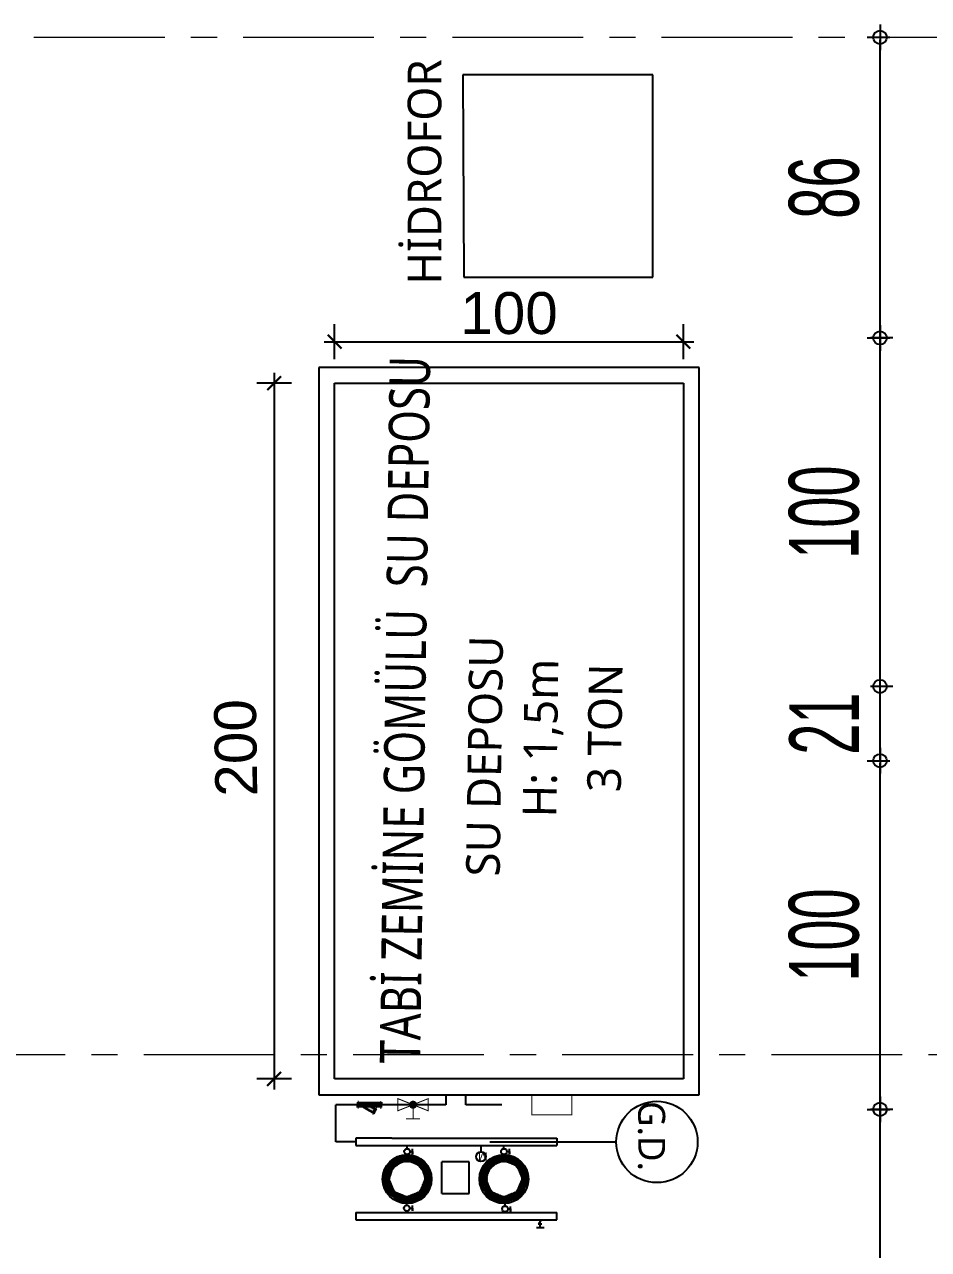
# Model space of a CAD drawing. Extents: x 386248 to 427517, y 4539405 to 4542296.
# Drawn here: x 392771 to 393030.3, y 4541279.8 to 4541631.1 of the extents above; entities that cross this region are included whole.
import ezdxf

# ---------------------------------------------------------------- set-up
doc = ezdxf.new("R2010")
doc.units = 0
doc.linetypes.add('CENTER', pattern=[2, 1.25, -0.25, 0.25, -0.25])
doc.linetypes.add('CENTERX2', pattern=[4, 2.5, -0.5, 0.5, -0.5])
doc.layers.add('A_ÇATI', color=4, linetype='Continuous')
for name, color, linetype, lineweight in [('AKS', 251, 'CENTERX2', 20), ('DIŞ 2', 167, 'Continuous', 25), ('OLCU10', 2, 'Continuous', 25), ('soğuksu', 162, 'Continuous', 35), ('tefris', 6, 'Continuous', 15), ('ölçü20', 1, 'Continuous', 20)]:
    doc.layers.add(name, color=color, linetype=linetype, lineweight=lineweight)
doc.styles.add('erkan', font='')
doc.styles.add('MAHAL_ADI', font='trebuc.ttf')
doc.styles.get("Standard").update_dxf_attribs({"font": 'arial.ttf'})
doc.styles.add('T', font='ISOt.shx', dxfattribs={"width": 0.6})
doc.styles.get('erkan').set_extended_font_data('Arial')
doc.dimstyles.new('DOT2', dxfattribs={"dimtxt": 20, "dimasz": 0.7, "dimexe": 5, "dimexo": 5, "dimgap": 6, "dimtad": 1, "dimdec": 0, "dimdsep": 46, "dimtxsty": 'T', "dimblk1": 'SEL2', "dimblk2": 'SEL2', "dimsah": 1, "dimcen": 0, "dimse1": 1, "dimse2": 1, "dimclrd": 256, "dimclre": 256, "dimclrt": 256, "dimadec": 0, "dimazin": 0, "dimtfac": 1, "dimtdec": 0, "dimtix": 1, "dimtmove": 2, "dimatfit": 3, "dimldrblk": 'SEL2', "dimfxl": 1, "dimtolj": 1, "dimtzin": 0, "dimarcsym": 0})

# ---------------------------------------------------------------- blocks, each defined once
blk = doc.blocks.new('SEL2')
at = {"layer": 'OLCU10'}
for p, q in [((0, 5.25), (0, -3.95)), ((5.25, 0), (-5.25, 0))]:
    blk.add_line(p, q, dxfattribs=at)
blk.add_circle((0, 0), 2.75, dxfattribs=at)
blk = doc.blocks.new('*D2657')
at = {"layer": 'Defpoints', "color": 0}
for p in [(392663.86, 4541320.02), (393016.36, 4541320.02), (392670.91, 4541105.76)]:
    blk.add_point(p, dxfattribs=at)
at = {"layer": 'ölçü20', "lineweight": -2}
blk.add_line((393016.36, 4541106.46), (393016.36, 4541319.32), dxfattribs=at)
at = {"layer": 'ölçü20', "linetype": 'ByBlock', "lineweight": -2, "xscale": 0.7, "yscale": 0.7, "zscale": 0.7}
for p, rotation in [((393016.36, 4541320.02), 90), ((393016.36, 4541105.76), 270)]:
    blk.add_blockref('SEL2', p, dxfattribs=dict(at, rotation=rotation))
at = {"layer": 'ölçü20', "insert": (393000.36, 4541212.89), "char_height": 20, "attachment_point": 5, "rotation": 90, "style": 'T'}
blk.add_mtext('\\A1;214', dxfattribs=at)
blk = doc.blocks.new('*D2658')
at = {"layer": 'Defpoints', "color": 0}
for p in [(392660.57, 4541419.97), (393016.36, 4541419.97), (392663.86, 4541320.02)]:
    blk.add_point(p, dxfattribs=at)
at = {"layer": 'ölçü20', "lineweight": -2}
blk.add_line((393016.36, 4541320.72), (393016.36, 4541419.27), dxfattribs=at)
at = {"layer": 'ölçü20', "linetype": 'ByBlock', "lineweight": -2, "xscale": 0.7, "yscale": 0.7, "zscale": 0.7}
for p, rotation in [((393016.36, 4541419.97), 90), ((393016.36, 4541320.02), 270)]:
    blk.add_blockref('SEL2', p, dxfattribs=dict(at, rotation=rotation))
at = {"layer": 'ölçü20', "insert": (393000.36, 4541370), "char_height": 20, "attachment_point": 5, "rotation": 90, "style": 'T'}
blk.add_mtext('\\A1;100', dxfattribs=at)
blk = doc.blocks.new('*D2659')
at = {"layer": 'Defpoints', "color": 0}
for p in [(392659.86, 4541441.26), (393016.36, 4541441.26), (392660.57, 4541419.97)]:
    blk.add_point(p, dxfattribs=at)
at = {"layer": 'ölçü20', "lineweight": -2}
for p, q in [((393016.36, 4541441.96), (393016.36, 4541442.66)), ((393016.36, 4541419.97), (393016.36, 4541441.26)), ((393016.36, 4541419.27), (393016.36, 4541418.57))]:
    blk.add_line(p, q, dxfattribs=at)
at = {"layer": 'ölçü20', "linetype": 'ByBlock', "lineweight": -2, "xscale": 0.7, "yscale": 0.7, "zscale": 0.7}
for p, rotation in [((393016.36, 4541441.26), 270), ((393016.36, 4541419.97), 90)]:
    blk.add_blockref('SEL2', p, dxfattribs=dict(at, rotation=rotation))
at = {"layer": 'ölçü20', "insert": (393000.36, 4541430.62), "char_height": 20, "attachment_point": 5, "rotation": 90, "style": 'T'}
blk.add_mtext('\\A1;21', dxfattribs=at)
blk = doc.blocks.new('*D2660')
at = {"layer": 'Defpoints', "color": 0}
for p in [(392656.57, 4541541.21), (393016.36, 4541541.21), (392659.86, 4541441.26)]:
    blk.add_point(p, dxfattribs=at)
at = {"layer": 'ölçü20', "lineweight": -2}
blk.add_line((393016.36, 4541441.96), (393016.36, 4541540.51), dxfattribs=at)
at = {"layer": 'ölçü20', "linetype": 'ByBlock', "lineweight": -2, "xscale": 0.7, "yscale": 0.7, "zscale": 0.7}
for p, rotation in [((393016.36, 4541541.21), 90), ((393016.36, 4541441.26), 270)]:
    blk.add_blockref('SEL2', p, dxfattribs=dict(at, rotation=rotation))
at = {"layer": 'ölçü20', "insert": (393000.36, 4541491.24), "char_height": 20, "attachment_point": 5, "rotation": 90, "style": 'T'}
blk.add_mtext('\\A1;100', dxfattribs=at)
blk = doc.blocks.new('*D2661')
at = {"layer": 'Defpoints', "color": 0}
for p in [(392950.71, 4541627.38), (393016.36, 4541627.38), (392656.57, 4541541.21)]:
    blk.add_point(p, dxfattribs=at)
at = {"layer": 'ölçü20', "lineweight": -2}
blk.add_line((393016.36, 4541541.91), (393016.36, 4541626.68), dxfattribs=at)
at = {"layer": 'ölçü20', "linetype": 'ByBlock', "lineweight": -2, "xscale": 0.7, "yscale": 0.7, "zscale": 0.7}
for p, rotation in [((393016.36, 4541627.38), 90), ((393016.36, 4541541.21), 270)]:
    blk.add_blockref('SEL2', p, dxfattribs=dict(at, rotation=rotation))
at = {"layer": 'ölçü20', "insert": (393000.36, 4541584.29), "char_height": 20, "attachment_point": 5, "rotation": 90, "style": 'T'}
blk.add_mtext('\\A1;86', dxfattribs=at)
blk = doc.blocks.new('_ArchTick')
at = {"color": 0, "linetype": 'ByBlock', "const_width": 0.15}
blk.add_lwpolyline([(-0.5, -0.5), (0.5, 0.5)], dxfattribs=at)
blk = doc.blocks.new('G$C7BCEB638')
at = {"layer": 'soğuksu'}
h = blk.add_hatch(color=251, dxfattribs=at)
h.paths.add_polyline_path([(47.96, 35.22), (47.96, 34.46), (47.74, 34.46), (47.74, 34.67), (47.74, 35.77), (47.74, 35.98), (47.96, 35.98)])
h.paths.add_polyline_path([(41.45, 34.67), (41.45, 35.77), (47.74, 35.77), (47.74, 34.67)])
h.paths.add_polyline_path([(41.23, 35.22), (41.23, 35.98), (41.45, 35.98), (41.45, 35.77), (41.45, 34.67), (41.45, 34.46), (41.23, 34.46)])
h.paths.add_polyline_path([(44.97, 34.67), (46.19, 33.97), (45.64, 33.03), (43.96, 33.99), (42.71, 34.67)])
h.paths.add_polyline_path([(46.19, 33.97), (46.3, 34.16), (46.48, 34.05), (46.1, 33.39), (45.72, 32.73), (45.53, 32.84), (45.64, 33.03)])
at = {"layer": 'A_ÇATI', "color": 251}
for p, q in [((71.36, 330.45, 14.16), (71.67, 272.53, 14.16)), ((125.86, 330.45, 14.16), (71.36, 330.45, 14.16)), ((125.86, 272.53, 14.16), (125.86, 330.45, 14.16)), ((71.67, 272.53, 14.16), (125.86, 272.53, 14.16)), ((139.11, 246.6, 14.16), (30.11, 246.6, 14.16)), ((30.11, 246.6, 14.16), (30.11, 38.1, 14.16)), ((139.11, 38.1, 14.16), (139.11, 246.6, 14.16)), ((34.61, 42.6, 14.16), (34.61, 242.1, 14.16)), ((34.61, 242.1, 14.16), (134.61, 242.1, 14.16)), ((134.61, 242.1, 14.16), (134.61, 42.6, 14.16)), ((134.61, 42.6, 14.16), (34.61, 42.6, 14.16)), ((30.11, 38.1, 14.16), (139.11, 38.1, 14.16)), ((66.49, 35.22, 14.16), (34.99, 35.22)), ((34.99, 24.55), (34.99, 35.22)), ((66.49, 38.1, 14.16), (66.49, 35.22, 14.16)), ((72.26, 35.22, 14.16), (72.26, 38.1, 14.16)), ((82.51, 35.22, 14.16), (72.26, 35.22, 14.16)), ((50.97, 25.61), (40.69, 25.61)), ((40.69, 25.61), (40.69, 23.49)), ((50.97, 25.61), (98.37, 25.61)), ((98.37, 25.61), (98.37, 23.49)), ((40.69, 24.55), (34.99, 24.55)), ((40.69, 23.49), (98.37, 23.49)), ((55.38, 22.6), (55.38, 23.44)), ((56.21, 21.77), (56.98, 21.77)), ((56.98, 21.02), (56.98, 22.53)), ((56.98, 21.77), (56.98, 21.02)), ((76.56, 23.49), (76.56, 21.73)), ((79.14, 24.55), (115.35, 24.55)), ((83.17, 22.6), (83.17, 23.44)), ((84, 21.77), (84.77, 21.77)), ((84.77, 21.02), (84.77, 22.53)), ((84.77, 21.77), (84.77, 21.02)), ((54.89, 20.6), (48.43, 14.14)), ((54.72, 20.6), (48.51, 14.39)), ((54.64, 20.6), (48.55, 14.51)), ((54.47, 20.6), (48.63, 14.76)), ((54.39, 20.6), (48.67, 14.88)), ((54.22, 20.6), (48.75, 15.13)), ((54.14, 20.6), (48.79, 15.25)), ((53.97, 20.6), (48.87, 15.5)), ((53.88, 20.6), (48.91, 15.62)), ((53.72, 20.6), (48.99, 15.87)), ((53.63, 20.6), (49.03, 15.99)), ((53.47, 20.6), (49.11, 16.24)), ((53.38, 20.6), (49.15, 16.37)), ((53.22, 20.6), (49.23, 16.61)), ((52.93, 20.39), (49.27, 16.74)), ((52.32, 19.95), (49.35, 16.98)), ((52.01, 19.73), (49.39, 17.11)), ((51.4, 19.28), (49.47, 17.36)), ((51.09, 19.06), (49.51, 17.48)), ((50.48, 18.62), (49.59, 17.73)), ((50.18, 18.4), (49.63, 17.85)), ((54.97, 20.6), (51.3, 16.93)), ((55.14, 20.6), (51.91, 17.37)), ((55.22, 20.6), (52.22, 17.59)), ((55.39, 20.6), (52.83, 18.04)), ((55.47, 20.6), (53.13, 18.26)), ((55.64, 20.6), (53.74, 18.7)), ((55.72, 20.6), (53.88, 18.75)), ((55.89, 20.6), (54.04, 18.75)), ((55.97, 20.6), (54.13, 18.75)), ((56.14, 20.6), (54.29, 18.75)), ((56.22, 20.6), (54.38, 18.75)), ((56.39, 20.6), (54.54, 18.75)), ((56.47, 20.6), (54.63, 18.75)), ((56.64, 20.6), (54.79, 18.75)), ((56.72, 20.6), (54.88, 18.75)), ((56.89, 20.6), (55.05, 18.75)), ((56.97, 20.6), (55.13, 18.75)), ((57.14, 20.6), (55.3, 18.75)), ((57.23, 20.6), (55.38, 18.75)), ((57.39, 20.6), (55.55, 18.75)), ((57.48, 20.6), (55.63, 18.75)), ((57.61, 20.56), (55.8, 18.75)), ((57.65, 20.53), (55.88, 18.75)), ((57.75, 20.46), (56.05, 18.75)), ((57.8, 20.42), (56.13, 18.75)), ((57.9, 20.35), (56.3, 18.75)), ((57.94, 20.31), (56.38, 18.75)), ((58.04, 20.24), (56.55, 18.75)), ((58.09, 20.21), (56.63, 18.75)), ((58.19, 20.14), (56.8, 18.75)), ((58.23, 20.1), (56.88, 18.75)), ((58.33, 20.03), (57.01, 18.71)), ((58.38, 20), (57.06, 18.68)), ((58.48, 19.93), (57.15, 18.61)), ((58.52, 19.89), (57.2, 18.57)), ((58.62, 19.82), (57.3, 18.5)), ((58.67, 19.79), (57.35, 18.47)), ((58.77, 19.72), (57.44, 18.4)), ((58.82, 19.68), (57.49, 18.36)), ((58.91, 19.61), (57.59, 18.29)), ((58.96, 19.58), (57.64, 18.25)), ((59.06, 19.51), (57.74, 18.18)), ((59.11, 19.47), (57.78, 18.15)), ((59.2, 19.4), (57.88, 18.08)), ((59.25, 19.37), (57.93, 18.04)), ((59.35, 19.3), (58.03, 17.97)), ((59.4, 19.26), (58.07, 17.94)), ((59.49, 19.19), (58.17, 17.87)), ((59.54, 19.15), (58.22, 17.83)), ((59.64, 19.08), (58.32, 17.76)), ((59.69, 19.05), (58.36, 17.73)), ((59.78, 18.98), (58.46, 17.66)), ((59.83, 18.94), (58.51, 17.62)), ((59.93, 18.87), (58.61, 17.55)), ((59.98, 18.84), (58.65, 17.52)), ((60.07, 18.77), (58.75, 17.45)), ((60.12, 18.73), (58.8, 17.41)), ((60.22, 18.66), (58.9, 17.34)), ((60.27, 18.63), (58.94, 17.31)), ((60.36, 18.56), (59.04, 17.24)), ((60.41, 18.52), (59.09, 17.2)), ((60.51, 18.45), (59.19, 17.13)), ((60.56, 18.42), (59.23, 17.09)), ((60.65, 18.35), (59.33, 17.02)), ((60.7, 18.31), (59.38, 16.99)), ((60.8, 18.24), (59.48, 16.92)), ((60.85, 18.21), (59.51, 16.87)), ((60.94, 18.14), (59.55, 16.74)), ((60.99, 18.1), (59.57, 16.68)), ((61.08, 18.02), (59.61, 16.55)), ((61.1, 17.96), (59.63, 16.49)), ((61.14, 17.83), (59.67, 16.36)), ((61.16, 17.77), (59.69, 16.3)), ((61.2, 17.64), (59.73, 16.17)), ((61.22, 17.58), (59.75, 16.11)), ((73.21, 18.85), (65.35, 18.85)), ((65.35, 9.8), (65.35, 18.85)), ((73.21, 9.8), (73.21, 18.85)), ((80.31, 18.21), (76.18, 14.08)), ((80.14, 18.21), (76.22, 14.29)), ((80.06, 18.21), (76.24, 14.39)), ((79.89, 18.21), (76.29, 14.6)), ((79.81, 18.21), (76.31, 14.71)), ((79.64, 18.21), (76.35, 14.92)), ((79.56, 18.21), (76.37, 15.02)), ((79.39, 18.21), (76.41, 15.23)), ((79.31, 18.21), (76.44, 15.34)), ((79.14, 18.21), (76.48, 15.55)), ((82.98, 20.88), (76.49, 14.39)), ((82.74, 20.8), (76.49, 14.55)), ((82.61, 20.76), (76.49, 14.64)), ((82.36, 20.68), (76.49, 14.81)), ((82.24, 20.64), (76.49, 14.89)), ((81.99, 20.56), (76.49, 15.06)), ((81.87, 20.52), (76.49, 15.14)), ((81.62, 20.44), (76.49, 15.31)), ((81.5, 20.4), (76.49, 15.39)), ((81.25, 20.32), (76.49, 15.56)), ((81.13, 20.28), (76.49, 15.64)), ((80.88, 20.2), (76.49, 15.81)), ((80.76, 20.16), (76.49, 15.89)), ((80.51, 20.08), (76.49, 16.06)), ((80.1, 17.92), (76.49, 14.3)), ((79.06, 18.21), (76.5, 15.65)), ((78.89, 18.21), (76.54, 15.86)), ((78.8, 18.21), (76.56, 15.96)), ((78.64, 18.21), (76.61, 16.17)), ((78.55, 18.21), (76.63, 16.28)), ((80.38, 20.04), (76.64, 16.29)), ((78.39, 18.21), (76.67, 16.49)), ((78.3, 18.21), (76.69, 16.59)), ((78.14, 18.21), (76.95, 17.02)), ((80.14, 19.96), (77.08, 16.9)), ((78.05, 18.21), (77.14, 17.29)), ((80.01, 19.92), (77.3, 17.21)), ((77.89, 18.21), (77.51, 17.83)), ((77.8, 18.21), (77.69, 18.09)), ((79.77, 19.83), (77.75, 17.82)), ((79.64, 19.79), (77.97, 18.12)), ((79.39, 19.71), (78.41, 18.73)), ((79.27, 19.67), (78.64, 19.04)), ((82.72, 20.54), (79.17, 16.99)), ((82.92, 20.56), (79.78, 17.43)), ((83.01, 20.58), (80.09, 17.65)), ((83.11, 20.92), (80.23, 18.04)), ((82.63, 20.52), (80.31, 18.21)), ((82.43, 20.5), (80.31, 18.38)), ((82.34, 20.48), (80.31, 18.46)), ((82.14, 20.46), (80.31, 18.63)), ((82.04, 20.44), (80.31, 18.71)), ((81.85, 20.42), (80.31, 18.88)), ((81.75, 20.4), (80.31, 18.96)), ((81.56, 20.37), (80.31, 19.13)), ((81.46, 20.36), (80.31, 19.21)), ((81.27, 20.33), (80.31, 19.38)), ((81.17, 20.32), (80.31, 19.46)), ((80.98, 20.29), (80.31, 19.63)), ((80.88, 20.28), (80.31, 19.71)), ((80.69, 20.25), (80.31, 19.88)), ((80.59, 20.24), (80.31, 19.96)), ((80.39, 20.21), (80.31, 20.13)), ((83.26, 20.91), (80.48, 18.12)), ((83.32, 20.88), (80.6, 18.17)), ((83.21, 20.6), (80.7, 18.1)), ((83.44, 20.83), (80.85, 18.25)), ((83.5, 20.81), (80.97, 18.29)), ((83.31, 20.62), (81.01, 18.32)), ((83.61, 20.76), (81.22, 18.37)), ((83.67, 20.74), (81.34, 18.41)), ((83.79, 20.69), (81.59, 18.49)), ((83.5, 20.64), (81.61, 18.75)), ((83.6, 20.66), (81.69, 18.75)), ((83.85, 20.66), (81.72, 18.53)), ((83.79, 20.69), (81.86, 18.75)), ((83.89, 20.7), (81.94, 18.75)), ((83.97, 20.61), (81.96, 18.61)), ((84.03, 20.59), (82.09, 18.65)), ((84.08, 20.73), (82.11, 18.75)), ((84.18, 20.74), (82.19, 18.75)), ((84.15, 20.54), (82.33, 18.73)), ((84.37, 20.77), (82.36, 18.75)), ((84.47, 20.78), (82.44, 18.75)), ((84.21, 20.52), (82.46, 18.77)), ((84.63, 20.78), (82.61, 18.75)), ((84.68, 20.74), (82.69, 18.75)), ((84.32, 20.47), (82.71, 18.85)), ((84.38, 20.44), (82.83, 18.89)), ((84.79, 20.68), (82.86, 18.75)), ((84.84, 20.65), (82.94, 18.75)), ((84.5, 20.39), (83.08, 18.97)), ((84.94, 20.59), (83.11, 18.75)), ((85, 20.55), (83.19, 18.75)), ((84.56, 20.37), (83.19, 19)), ((84.68, 20.32), (83.31, 18.95)), ((85.1, 20.49), (83.36, 18.75)), ((84.74, 20.3), (83.36, 18.92)), ((85.15, 20.46), (83.44, 18.75)), ((84.86, 20.25), (83.48, 18.87)), ((84.91, 20.22), (83.54, 18.85)), ((85.26, 20.4), (83.61, 18.75)), ((85.03, 20.17), (83.66, 18.8)), ((85.31, 20.37), (83.69, 18.75)), ((85.09, 20.15), (83.72, 18.78)), ((85.21, 20.1), (83.84, 18.73)), ((85.41, 20.3), (83.86, 18.75)), ((85.27, 20.08), (83.9, 18.7)), ((85.46, 20.27), (83.95, 18.75)), ((85.39, 20.03), (84.01, 18.65)), ((85.45, 20), (84.07, 18.63)), ((85.57, 20.21), (84.11, 18.75)), ((85.56, 19.95), (84.19, 18.58)), ((85.62, 20.18), (84.2, 18.75)), ((85.62, 19.93), (84.25, 18.56)), ((85.72, 20.11), (84.36, 18.75)), ((85.74, 19.88), (84.37, 18.51)), ((85.8, 19.85), (84.43, 18.48)), ((85.78, 20.08), (84.45, 18.75)), ((85.92, 19.81), (84.55, 18.43)), ((85.98, 19.78), (84.6, 18.41)), ((85.88, 20.02), (84.61, 18.75)), ((85.93, 19.99), (84.7, 18.75)), ((86.1, 19.73), (84.72, 18.36)), ((86.15, 19.71), (84.78, 18.34)), ((86.04, 19.92), (84.81, 18.7)), ((86.09, 19.89), (84.86, 18.67)), ((86.27, 19.66), (84.9, 18.29)), ((86.19, 19.83), (84.96, 18.6)), ((86.33, 19.63), (84.96, 18.26)), ((86.24, 19.8), (85.01, 18.56)), ((86.45, 19.59), (85.08, 18.21)), ((86.35, 19.73), (85.11, 18.49)), ((86.51, 19.56), (85.14, 18.19)), ((86.4, 19.7), (85.15, 18.46)), ((86.5, 19.64), (85.25, 18.39)), ((86.63, 19.51), (85.25, 18.14)), ((86.56, 19.61), (85.3, 18.35)), ((86.69, 19.49), (85.31, 18.12)), ((86.66, 19.55), (85.4, 18.28)), ((86.8, 19.44), (85.43, 18.07)), ((86.71, 19.51), (85.44, 18.25)), ((86.86, 19.41), (85.49, 18.04)), ((86.82, 19.45), (85.54, 18.18)), ((86.87, 19.42), (85.59, 18.14)), ((86.98, 19.37), (85.61, 17.99)), ((87.04, 19.34), (85.67, 17.97)), ((86.97, 19.36), (85.69, 18.07)), ((87.02, 19.32), (85.73, 18.03)), ((87.16, 19.29), (85.79, 17.92)), ((87.13, 19.26), (85.83, 17.96)), ((87.22, 19.27), (85.84, 17.9)), ((87.18, 19.23), (85.88, 17.93)), ((87.34, 19.22), (85.96, 17.85)), ((87.28, 19.17), (85.98, 17.86)), ((87.39, 19.19), (86.02, 17.82)), ((87.34, 19.13), (86.02, 17.82)), ((87.44, 19.07), (86.12, 17.75)), ((87.51, 19.15), (86.14, 17.77)), ((87.49, 19.04), (86.17, 17.72)), ((87.57, 19.12), (86.2, 17.75)), ((87.6, 18.98), (86.27, 17.65)), ((87.65, 18.95), (86.31, 17.61)), ((87.69, 19.07), (86.32, 17.7)), ((87.75, 19.05), (86.38, 17.67)), ((87.75, 18.88), (86.41, 17.54)), ((87.8, 18.85), (86.46, 17.51)), ((87.87, 19), (86.49, 17.63)), ((87.93, 18.97), (86.55, 17.6)), ((87.91, 18.79), (86.56, 17.44)), ((87.96, 18.76), (86.6, 17.4)), ((88.04, 18.93), (86.67, 17.55)), ((88.06, 18.69), (86.7, 17.33)), ((88.1, 18.9), (86.73, 17.53)), ((88.12, 18.66), (86.75, 17.3)), ((88.18, 18.81), (86.8, 17.43)), ((88.2, 18.75), (86.83, 17.37)), ((88.22, 18.6), (86.85, 17.23)), ((88.25, 18.63), (86.88, 17.26)), ((88.27, 18.57), (86.9, 17.2)), ((88.27, 18.57), (86.9, 17.19)), ((88.32, 18.45), (86.95, 17.08)), ((88.35, 18.39), (86.97, 17.02)), ((88.37, 18.5), (86.99, 17.12)), ((88.4, 18.28), (87.02, 16.9)), ((88.43, 18.47), (87.04, 17.09)), ((88.42, 18.22), (87.05, 16.84)), ((88.47, 18.1), (87.1, 16.73)), ((88.49, 18.04), (87.12, 16.67)), ((88.53, 18.41), (87.14, 17.02)), ((88.54, 17.92), (87.17, 16.55)), ((88.58, 18.38), (87.19, 16.98)), ((88.57, 17.86), (87.2, 16.49)), ((88.62, 17.74), (87.24, 16.37)), ((88.64, 17.68), (87.27, 16.31)), ((88.65, 18.28), (87.28, 16.91)), ((88.67, 18.22), (87.31, 16.85)), ((88.69, 17.57), (87.32, 16.19)), ((88.72, 18.09), (87.35, 16.73)), ((88.74, 18.03), (87.37, 16.66)), ((88.78, 17.91), (87.41, 16.54)), ((88.8, 17.85), (87.43, 16.47)), ((88.85, 17.72), (87.47, 16.35)), ((88.87, 17.66), (87.49, 16.28)), ((51.18, 16.64), (48.38, 13.84)), ((51.26, 16.89), (48.39, 14.01)), ((51.14, 16.52), (48.4, 13.78)), ((51.06, 16.27), (48.44, 13.65)), ((51.02, 16.15), (48.46, 13.59)), ((50.94, 15.9), (48.5, 13.46)), ((50.9, 15.78), (48.52, 13.4)), ((50.82, 15.53), (48.56, 13.27)), ((50.78, 15.41), (48.58, 13.21)), ((50.7, 15.16), (48.62, 13.08)), ((50.66, 15.03), (48.64, 13.02)), ((50.58, 14.79), (48.69, 12.89)), ((50.54, 14.66), (48.71, 12.83)), ((50.46, 14.42), (48.75, 12.7)), ((50.42, 14.29), (48.77, 12.64)), ((62.33, 14.17), (59.34, 11.18)), ((62.31, 14.24), (59.4, 11.33)), ((62.26, 14.36), (59.52, 11.61)), ((62.24, 14.42), (59.57, 11.75)), ((62.2, 14.55), (59.69, 12.04)), ((62.18, 14.61), (59.75, 12.18)), ((61.26, 17.45), (59.8, 15.99)), ((61.28, 17.39), (59.82, 15.92)), ((61.32, 17.26), (59.86, 15.8)), ((62.14, 14.74), (59.87, 12.47)), ((61.34, 17.2), (59.88, 15.73)), ((61.38, 17.07), (59.92, 15.61)), ((62.12, 14.8), (59.93, 12.61)), ((61.4, 17.01), (59.94, 15.54)), ((61.45, 16.88), (59.98, 15.42)), ((61.47, 16.82), (60, 15.35)), ((61.51, 16.69), (60.04, 15.23)), ((62.08, 14.93), (60.05, 12.9)), ((61.53, 16.63), (60.06, 15.17)), ((61.57, 16.51), (60.1, 15.04)), ((62.06, 14.99), (60.11, 13.04)), ((61.59, 16.44), (60.12, 14.98)), ((61.63, 16.32), (60.16, 14.85)), ((61.65, 16.25), (60.19, 14.79)), ((62.02, 15.12), (60.22, 13.32)), ((61.69, 16.13), (60.23, 14.66)), ((61.71, 16.06), (60.25, 14.6)), ((62, 15.18), (60.28, 13.47)), ((61.75, 15.94), (60.29, 14.47)), ((61.77, 15.87), (60.31, 14.41)), ((61.81, 15.75), (60.35, 14.28)), ((61.83, 15.69), (60.37, 14.22)), ((61.96, 15.31), (60.4, 13.75)), ((61.88, 15.56), (60.41, 14.09)), ((61.9, 15.5), (60.43, 14.03)), ((61.94, 15.37), (60.46, 13.89)), ((79.04, 16.86), (76.16, 13.97)), ((78.96, 16.61), (76.18, 13.83)), ((78.92, 16.49), (76.21, 13.77)), ((78.84, 16.24), (76.26, 13.65)), ((78.8, 16.12), (76.28, 13.59)), ((78.72, 15.87), (76.33, 13.47)), ((78.68, 15.74), (76.35, 13.42)), ((78.6, 15.5), (76.4, 13.3)), ((78.56, 15.37), (76.43, 13.24)), ((78.48, 15.13), (76.48, 13.12)), ((79.66, 17.31), (76.49, 14.14)), ((79.44, 17), (76.49, 14.05)), ((78.99, 16.39), (76.49, 13.89)), ((78.77, 16.08), (76.49, 13.8)), ((78.34, 15.48), (76.49, 13.64)), ((78.34, 15.4), (76.49, 13.55)), ((78.34, 15.23), (76.49, 13.39)), ((78.34, 15.15), (76.49, 13.3)), ((78.34, 14.98), (76.49, 13.13)), ((78.34, 14.9), (76.49, 13.05)), ((78.34, 14.73), (76.49, 12.88)), ((78.34, 14.65), (76.49, 12.8)), ((78.34, 14.48), (76.49, 12.63)), ((78.34, 14.4), (76.49, 12.55)), ((78.34, 14.23), (76.49, 12.38)), ((78.34, 14.15), (76.49, 12.3)), ((78.44, 15), (76.5, 13.06)), ((78.36, 14.75), (76.55, 12.94)), ((78.32, 14.63), (76.57, 12.88)), ((78.24, 14.38), (76.62, 12.77)), ((78.2, 14.26), (76.65, 12.71)), ((90.12, 14.15), (87.12, 11.15)), ((90.11, 14.14), (87.12, 11.15)), ((90.1, 14.21), (87.17, 11.29)), ((90.08, 14.2), (87.17, 11.29)), ((90.05, 14.34), (87.29, 11.57)), ((90.04, 14.32), (87.29, 11.57)), ((88.71, 17.51), (87.34, 16.13)), ((90.03, 14.4), (87.35, 11.72)), ((90.01, 14.38), (87.35, 11.72)), ((88.76, 17.39), (87.39, 16.02)), ((88.79, 17.33), (87.42, 15.96)), ((88.84, 17.21), (87.46, 15.84)), ((89.99, 14.52), (87.47, 12)), ((89.96, 14.5), (87.47, 12)), ((88.86, 17.15), (87.49, 15.78)), ((88.91, 17.54), (87.53, 16.16)), ((89.97, 14.58), (87.53, 12.15)), ((89.94, 14.55), (87.53, 12.15)), ((88.91, 17.03), (87.54, 15.66)), ((88.94, 17.48), (87.55, 16.1)), ((88.93, 16.98), (87.56, 15.6)), ((88.98, 17.35), (87.59, 15.97)), ((89, 17.29), (87.61, 15.91)), ((88.98, 16.86), (87.61, 15.48)), ((89.01, 16.8), (87.64, 15.43)), ((89.92, 14.71), (87.65, 12.43)), ((89.89, 14.67), (87.65, 12.43)), ((89.04, 17.17), (87.66, 15.78)), ((89.07, 17.11), (87.68, 15.72)), ((89.06, 16.68), (87.68, 15.31)), ((89.08, 16.62), (87.71, 15.25)), ((89.9, 14.77), (87.71, 12.57)), ((89.86, 14.73), (87.71, 12.57)), ((89.11, 16.98), (87.72, 15.59)), ((89.13, 16.92), (87.74, 15.53)), ((89.13, 16.5), (87.76, 15.13)), ((89.18, 16.8), (87.78, 15.4)), ((89.16, 16.44), (87.78, 15.07)), ((89.2, 16.74), (87.8, 15.34)), ((89.86, 14.89), (87.82, 12.86)), ((89.82, 14.85), (87.82, 12.86)), ((89.2, 16.33), (87.83, 14.95)), ((89.24, 16.61), (87.84, 15.21)), ((89.26, 16.55), (87.86, 15.15)), ((89.23, 16.27), (87.86, 14.89)), ((89.83, 14.95), (87.88, 13)), ((89.79, 14.91), (87.88, 13)), ((89.31, 16.43), (87.9, 15.02)), ((89.28, 16.15), (87.9, 14.78)), ((89.33, 16.37), (87.92, 14.96)), ((89.3, 16.09), (87.93, 14.72)), ((89.37, 16.25), (87.96, 14.83)), ((89.4, 16.18), (87.98, 14.77)), ((89.35, 15.97), (87.98, 14.6)), ((89.38, 15.91), (88, 14.54)), ((89.79, 15.07), (88, 13.29)), ((89.74, 15.03), (88, 13.29)), ((89.44, 16.06), (88.02, 14.65)), ((89.46, 16), (88.04, 14.58)), ((89.42, 15.79), (88.05, 14.42)), ((89.77, 15.14), (88.06, 13.43)), ((89.72, 15.09), (88.06, 13.43)), ((89.45, 15.74), (88.08, 14.36)), ((89.51, 15.88), (88.09, 14.46)), ((89.53, 15.81), (88.11, 14.39)), ((89.5, 15.62), (88.12, 14.24)), ((89.57, 15.69), (88.15, 14.27)), ((89.52, 15.56), (88.15, 14.19)), ((89.59, 15.63), (88.17, 14.2)), ((89.72, 15.26), (88.18, 13.71)), ((89.67, 15.2), (88.18, 13.71)), ((89.57, 15.44), (88.2, 14.07)), ((89.64, 15.51), (88.21, 14.08)), ((89.6, 15.38), (88.22, 14.01)), ((89.66, 15.44), (88.23, 14.01)), ((89.7, 15.32), (88.24, 13.86)), ((89.64, 15.26), (88.24, 13.86)), ((50.34, 14.04), (48.81, 12.52)), ((50.3, 13.92), (48.83, 12.45)), ((50.34, 13.8), (48.87, 12.33)), ((50.37, 13.74), (48.89, 12.26)), ((50.42, 13.62), (48.93, 12.14)), ((50.44, 13.56), (48.95, 12.07)), ((50.49, 13.44), (48.99, 11.95)), ((50.51, 13.39), (49.01, 11.88)), ((50.56, 13.27), (49.05, 11.76)), ((50.59, 13.21), (49.07, 11.7)), ((50.64, 13.09), (49.12, 11.57)), ((50.66, 13.03), (49.14, 11.51)), ((50.71, 12.91), (49.18, 11.38)), ((50.73, 12.85), (49.2, 11.32)), ((50.78, 12.74), (49.24, 11.19)), ((50.81, 12.68), (49.26, 11.13)), ((50.86, 12.56), (49.3, 11)), ((50.88, 12.5), (49.32, 10.94)), ((50.93, 12.38), (49.36, 10.81)), ((50.95, 12.32), (49.38, 10.75)), ((51, 12.2), (49.42, 10.62)), ((51.03, 12.15), (49.44, 10.56)), ((51.08, 12.03), (49.48, 10.43)), ((51.1, 11.97), (49.5, 10.37)), ((51.15, 11.85), (49.55, 10.25)), ((51.17, 11.79), (49.57, 10.18)), ((51.22, 11.67), (49.61, 10.06)), ((51.25, 11.61), (49.63, 9.99)), ((51.3, 11.5), (49.67, 9.87)), ((51.32, 11.44), (49.69, 9.8)), ((51.37, 11.32), (49.78, 9.72)), ((51.39, 11.26), (49.82, 9.69)), ((51.44, 11.14), (49.92, 9.62)), ((51.47, 11.08), (49.97, 9.58)), ((51.52, 10.96), (50.07, 9.51)), ((51.54, 10.91), (50.12, 9.48)), ((51.59, 10.79), (50.21, 9.41)), ((51.61, 10.73), (50.26, 9.37)), ((51.66, 10.61), (50.36, 9.3)), ((51.69, 10.55), (50.41, 9.27)), ((62.25, 13.43), (56.05, 7.23)), ((62.21, 13.31), (56.14, 7.23)), ((62.13, 13.06), (56.3, 7.23)), ((62.09, 12.94), (56.39, 7.23)), ((62.01, 12.69), (56.55, 7.23)), ((61.97, 12.57), (56.64, 7.23)), ((61.89, 12.32), (56.8, 7.23)), ((61.85, 12.19), (56.89, 7.23)), ((61.77, 11.95), (57.05, 7.23)), ((61.73, 11.82), (57.14, 7.23)), ((61.65, 11.58), (57.3, 7.23)), ((61.61, 11.45), (57.39, 7.23)), ((61.53, 11.2), (57.56, 7.23)), ((61.49, 11.08), (57.87, 7.46)), ((61.41, 10.83), (58.48, 7.9)), ((61.37, 10.71), (58.78, 8.12)), ((62.33, 13.68), (58.98, 10.33)), ((62.37, 13.8), (59.04, 10.47)), ((62.39, 13.98), (59.16, 10.76)), ((62.37, 14.05), (59.22, 10.9)), ((78.34, 13.98), (76.49, 12.13)), ((78.34, 13.9), (76.49, 12.05)), ((78.34, 13.73), (76.49, 11.88)), ((78.34, 13.64), (76.49, 11.8)), ((78.34, 13.48), (76.54, 11.68)), ((78.34, 13.39), (76.57, 11.63)), ((78.34, 13.23), (76.64, 11.53)), ((78.34, 13.14), (76.68, 11.48)), ((78.12, 14.01), (76.7, 12.59)), ((78.09, 13.9), (76.72, 12.53)), ((78.34, 12.98), (76.75, 11.39)), ((78.14, 13.78), (76.77, 12.41)), ((78.34, 12.89), (76.78, 11.34)), ((78.17, 13.72), (76.79, 12.35)), ((78.22, 13.61), (76.84, 12.23)), ((78.34, 12.73), (76.85, 11.24)), ((78.24, 13.55), (76.87, 12.17)), ((78.34, 12.64), (76.89, 11.19)), ((78.29, 13.43), (76.92, 12.06)), ((78.31, 13.37), (76.94, 12)), ((78.34, 12.48), (76.96, 11.1)), ((78.36, 13.25), (76.99, 11.88)), ((78.34, 12.39), (76.99, 11.05)), ((78.39, 13.19), (77.01, 11.82)), ((78.44, 13.08), (77.06, 11.7)), ((78.39, 12.27), (77.06, 10.95)), ((78.46, 13.02), (77.09, 11.64)), ((78.42, 12.23), (77.1, 10.9)), ((78.51, 12.9), (77.14, 11.53)), ((78.53, 12.84), (77.16, 11.47)), ((78.49, 12.13), (77.17, 10.81)), ((78.58, 12.72), (77.21, 11.35)), ((78.53, 12.08), (77.21, 10.76)), ((78.61, 12.66), (77.23, 11.29)), ((78.66, 12.54), (77.28, 11.17)), ((78.6, 11.98), (77.28, 10.66)), ((78.68, 12.48), (77.31, 11.11)), ((78.63, 11.94), (77.31, 10.61)), ((78.73, 12.37), (77.36, 10.99)), ((78.75, 12.31), (77.38, 10.93)), ((78.7, 11.84), (77.38, 10.52)), ((78.74, 11.79), (77.42, 10.47)), ((78.8, 12.19), (77.43, 10.82)), ((78.83, 12.13), (77.45, 10.76)), ((78.81, 11.69), (77.49, 10.37)), ((78.88, 12.01), (77.5, 10.64)), ((78.84, 11.65), (77.52, 10.32)), ((78.9, 11.95), (77.53, 10.58)), ((78.95, 11.83), (77.58, 10.46)), ((78.91, 11.55), (77.59, 10.23)), ((78.97, 11.78), (77.6, 10.4)), ((78.95, 11.5), (77.63, 10.18)), ((79.02, 11.66), (77.65, 10.28)), ((79.05, 11.6), (77.67, 10.23)), ((79.02, 11.4), (77.7, 10.08)), ((79.1, 11.48), (77.72, 10.11)), ((79.05, 11.36), (77.73, 10.03)), ((79.12, 11.42), (77.75, 10.05)), ((79.17, 11.3), (77.8, 9.93)), ((79.12, 11.26), (77.8, 9.94)), ((79.19, 11.24), (77.82, 9.87)), ((79.16, 11.21), (77.84, 9.89)), ((79.24, 11.13), (77.87, 9.75)), ((79.27, 11.07), (77.89, 9.69)), ((79.23, 11.11), (77.91, 9.79)), ((79.27, 11.06), (77.94, 9.74)), ((79.32, 10.95), (77.94, 9.58)), ((79.34, 10.89), (77.97, 9.52)), ((79.34, 10.97), (78.01, 9.65)), ((79.39, 10.77), (78.02, 9.4)), ((79.41, 10.71), (78.04, 9.34)), ((79.37, 10.92), (78.05, 9.6)), ((79.46, 10.59), (78.09, 9.22)), ((79.44, 10.82), (78.12, 9.5)), ((79.48, 10.77), (78.15, 9.45)), ((79.55, 10.68), (78.22, 9.36)), ((79.58, 10.63), (78.26, 9.31)), ((90.08, 13.61), (83.48, 7.01)), ((90.08, 13.61), (83.48, 7.01)), ((89.96, 13.32), (83.77, 7.13)), ((89.96, 13.32), (83.77, 7.13)), ((89.9, 13.18), (83.91, 7.19)), ((89.9, 13.18), (83.91, 7.19)), ((89.78, 12.89), (84.2, 7.31)), ((89.78, 12.89), (84.2, 7.31)), ((89.72, 12.75), (84.34, 7.37)), ((89.72, 12.75), (84.34, 7.37)), ((89.6, 12.47), (84.62, 7.49)), ((89.6, 12.47), (84.62, 7.49)), ((89.54, 12.32), (84.77, 7.55)), ((89.54, 12.32), (84.77, 7.55)), ((89.43, 12.04), (85.05, 7.66)), ((89.43, 12.04), (85.05, 7.66)), ((89.37, 11.89), (85.19, 7.72)), ((89.37, 11.89), (85.19, 7.72)), ((89.25, 11.61), (85.48, 7.84)), ((89.25, 11.61), (85.48, 7.84)), ((89.19, 11.47), (85.62, 7.9)), ((89.19, 11.47), (85.62, 7.9)), ((89.07, 11.18), (85.91, 8.02)), ((89.07, 11.18), (85.91, 8.02)), ((89.01, 11.04), (86.05, 8.08)), ((89.01, 11.04), (86.05, 8.08)), ((88.89, 10.75), (86.33, 8.19)), ((88.89, 10.75), (86.33, 8.19)), ((88.83, 10.61), (86.48, 8.25)), ((88.83, 10.61), (86.48, 8.25)), ((90.13, 13.75), (86.82, 10.43)), ((90.13, 13.75), (86.82, 10.43)), ((90.18, 13.97), (86.94, 10.72)), ((90.18, 13.96), (86.94, 10.72)), ((90.16, 14.03), (87, 10.86)), ((90.16, 14.02), (87, 10.86)), ((51.74, 10.43), (50.5, 9.2)), ((51.76, 10.37), (50.55, 9.16)), ((51.85, 10.29), (50.65, 9.09)), ((51.91, 10.27), (50.7, 9.06)), ((52.02, 10.22), (50.79, 8.99)), ((52.08, 10.19), (50.84, 8.95)), ((52.2, 10.14), (50.94, 8.88)), ((52.26, 10.12), (50.99, 8.85)), ((52.38, 10.07), (51.08, 8.78)), ((52.44, 10.05), (51.13, 8.74)), ((52.56, 10), (51.23, 8.67)), ((52.61, 9.97), (51.28, 8.64)), ((52.73, 9.92), (51.37, 8.56)), ((52.79, 9.9), (51.42, 8.53)), ((52.91, 9.85), (51.52, 8.46)), ((52.97, 9.83), (51.57, 8.42)), ((53.09, 9.78), (51.66, 8.35)), ((53.15, 9.75), (51.71, 8.32)), ((53.26, 9.7), (51.81, 8.25)), ((53.32, 9.68), (51.86, 8.21)), ((53.44, 9.63), (51.95, 8.14)), ((53.5, 9.61), (52, 8.11)), ((53.62, 9.56), (52.1, 8.04)), ((53.68, 9.53), (52.15, 8)), ((53.8, 9.48), (52.24, 7.93)), ((53.86, 9.46), (52.29, 7.9)), ((53.97, 9.41), (52.39, 7.83)), ((54.03, 9.39), (52.44, 7.79)), ((54.15, 9.34), (52.53, 7.72)), ((54.21, 9.31), (52.58, 7.69)), ((54.33, 9.26), (52.68, 7.62)), ((54.39, 9.24), (52.73, 7.58)), ((54.5, 9.19), (52.82, 7.51)), ((54.56, 9.17), (52.87, 7.48)), ((54.68, 9.12), (52.97, 7.4)), ((54.74, 9.09), (53.02, 7.37)), ((54.86, 9.04), (53.11, 7.3)), ((54.92, 9.02), (53.16, 7.26)), ((55.04, 8.97), (53.3, 7.23)), ((55.1, 8.95), (53.38, 7.23)), ((55.21, 8.9), (53.55, 7.23)), ((55.27, 8.87), (53.63, 7.23)), ((55.4, 8.84), (53.8, 7.23)), ((55.55, 8.9), (53.88, 7.23)), ((55.83, 9.01), (54.05, 7.23)), ((55.97, 9.07), (54.13, 7.23)), ((56.26, 9.19), (54.3, 7.23)), ((56.4, 9.25), (54.38, 7.23)), ((56.69, 9.37), (54.55, 7.23)), ((56.83, 9.43), (54.63, 7.23)), ((57.11, 9.54), (54.8, 7.23)), ((57.26, 9.6), (54.88, 7.23)), ((57.54, 9.72), (55.05, 7.23)), ((57.68, 9.78), (55.13, 7.23)), ((57.97, 9.9), (55.3, 7.23)), ((58.11, 9.96), (55.38, 7.23)), ((58.4, 10.08), (55.55, 7.23)), ((58.54, 10.14), (55.63, 7.23)), ((58.83, 10.25), (55.8, 7.23)), ((58.97, 10.31), (55.88, 7.23)), ((61.29, 10.46), (59.39, 8.57)), ((61.25, 10.34), (59.7, 8.79)), ((61.17, 10.09), (60.31, 9.23)), ((61.13, 9.97), (60.61, 9.45)), ((65.35, 9.8), (73.21, 9.8)), ((79.49, 10.54), (78.11, 9.16)), ((79.54, 10.42), (78.16, 9.04)), ((79.56, 10.36), (78.19, 8.99)), ((79.66, 10.29), (78.28, 8.91)), ((79.65, 10.53), (78.33, 9.21)), ((79.71, 10.26), (78.34, 8.89)), ((79.69, 10.48), (78.37, 9.16)), ((79.76, 10.39), (78.44, 9.07)), ((79.83, 10.21), (78.46, 8.84)), ((79.79, 10.34), (78.47, 9.02)), ((79.89, 10.19), (78.52, 8.81)), ((79.86, 10.24), (78.54, 8.92)), ((79.9, 10.19), (78.58, 8.87)), ((80.01, 10.14), (78.64, 8.77)), ((79.97, 10.1), (78.65, 8.78)), ((80, 10.05), (78.68, 8.73)), ((80.07, 10.11), (78.7, 8.74)), ((80.07, 9.95), (78.75, 8.63)), ((80.11, 9.9), (78.79, 8.58)), ((80.19, 10.07), (78.81, 8.69)), ((80.18, 9.81), (78.86, 8.49)), ((80.25, 10.04), (78.87, 8.67)), ((80.24, 9.78), (78.89, 8.44)), ((80.36, 9.74), (78.96, 8.34)), ((80.36, 9.99), (78.99, 8.62)), ((80.43, 9.72), (79, 8.29)), ((80.42, 9.97), (79.05, 8.59)), ((80.55, 9.68), (79.09, 8.21)), ((80.62, 9.66), (79.15, 8.19)), ((80.54, 9.92), (79.17, 8.55)), ((80.6, 9.89), (79.23, 8.52)), ((80.74, 9.62), (79.28, 8.15)), ((80.8, 9.6), (79.34, 8.13)), ((80.72, 9.84), (79.35, 8.47)), ((80.78, 9.82), (79.4, 8.45)), ((80.93, 9.56), (79.47, 8.09)), ((80.9, 9.77), (79.52, 8.4)), ((80.99, 9.54), (79.53, 8.07)), ((80.95, 9.75), (79.58, 8.37)), ((81.12, 9.5), (79.65, 8.03)), ((81.07, 9.7), (79.7, 8.33)), ((81.18, 9.47), (79.72, 8.01)), ((81.13, 9.67), (79.76, 8.3)), ((81.31, 9.43), (79.84, 7.97)), ((81.25, 9.62), (79.88, 8.25)), ((81.37, 9.41), (79.91, 7.95)), ((81.31, 9.6), (79.94, 8.23)), ((81.5, 9.37), (80.03, 7.91)), ((81.43, 9.55), (80.05, 8.18)), ((81.56, 9.35), (80.1, 7.89)), ((81.49, 9.53), (80.11, 8.15)), ((81.69, 9.31), (80.22, 7.85)), ((81.6, 9.48), (80.23, 8.11)), ((81.66, 9.45), (80.29, 8.08)), ((81.75, 9.29), (80.29, 7.82)), ((81.78, 9.4), (80.41, 8.03)), ((81.88, 9.25), (80.41, 7.78)), ((81.84, 9.38), (80.47, 8.01)), ((81.94, 9.23), (80.47, 7.76)), ((81.96, 9.33), (80.59, 7.96)), ((82.07, 9.19), (80.6, 7.72)), ((82.02, 9.31), (80.64, 7.93)), ((82.13, 9.17), (80.66, 7.7)), ((82.14, 9.26), (80.76, 7.89)), ((82.25, 9.13), (80.79, 7.66)), ((82.19, 9.23), (80.82, 7.86)), ((82.32, 9.11), (80.85, 7.64)), ((82.31, 9.18), (80.94, 7.81)), ((82.44, 9.06), (80.98, 7.6)), ((82.37, 9.16), (81, 7.79)), ((82.51, 9.04), (81.04, 7.58)), ((82.49, 9.11), (81.12, 7.74)), ((82.63, 9), (81.17, 7.54)), ((82.55, 9.09), (81.18, 7.71)), ((82.7, 8.98), (81.23, 7.52)), ((82.67, 9.04), (81.29, 7.66)), ((82.73, 9.01), (81.35, 7.64)), ((82.82, 8.94), (81.36, 7.48)), ((82.89, 8.92), (81.42, 7.46)), ((82.84, 8.96), (81.47, 7.59)), ((82.9, 8.94), (81.53, 7.57)), ((83.01, 8.88), (81.55, 7.42)), ((83.07, 8.86), (81.61, 7.39)), ((83.02, 8.89), (81.65, 7.52)), ((83.08, 8.87), (81.71, 7.49)), ((83.23, 8.85), (81.74, 7.35)), ((83.38, 8.91), (81.8, 7.33)), ((83.23, 8.85), (81.83, 7.44)), ((83.38, 8.91), (81.89, 7.42)), ((83.66, 9.03), (81.92, 7.29)), ((83.8, 9.09), (81.99, 7.27)), ((83.66, 9.03), (82, 7.37)), ((83.8, 9.09), (82.06, 7.35)), ((84.09, 9.21), (82.11, 7.23)), ((84.23, 9.26), (82.18, 7.21)), ((84.09, 9.21), (82.18, 7.3)), ((84.23, 9.26), (82.24, 7.27)), ((84.52, 9.38), (82.3, 7.17)), ((84.52, 9.38), (82.36, 7.22)), ((84.66, 9.44), (82.37, 7.15)), ((84.66, 9.44), (82.42, 7.2)), ((84.94, 9.56), (82.49, 7.11)), ((84.94, 9.56), (82.53, 7.15)), ((85.09, 9.62), (82.55, 7.09)), ((85.09, 9.62), (82.59, 7.13)), ((85.37, 9.74), (82.68, 7.05)), ((85.37, 9.74), (82.71, 7.08)), ((85.51, 9.8), (82.74, 7.03)), ((85.51, 9.8), (82.77, 7.05)), ((85.8, 9.91), (82.87, 6.99)), ((85.8, 9.91), (82.89, 7)), ((85.94, 9.97), (82.93, 6.96)), ((85.94, 9.97), (82.95, 6.98)), ((86.23, 10.09), (83.06, 6.92)), ((86.23, 10.09), (83.07, 6.93)), ((86.37, 10.15), (83.12, 6.9)), ((86.37, 10.15), (83.13, 6.91)), ((86.65, 10.27), (83.34, 6.95)), ((86.65, 10.27), (83.34, 6.95)), ((88.72, 10.33), (86.76, 8.37)), ((88.72, 10.33), (86.76, 8.37)), ((88.66, 10.18), (86.91, 8.43)), ((88.66, 10.18), (86.91, 8.43)), ((88.54, 9.9), (87.19, 8.55)), ((88.54, 9.9), (87.19, 8.55)), ((88.48, 9.76), (87.33, 8.61)), ((88.48, 9.76), (87.33, 8.61)), ((88.36, 9.47), (87.62, 8.73)), ((88.36, 9.47), (87.62, 8.73)), ((88.3, 9.33), (87.76, 8.79)), ((88.3, 9.33), (87.76, 8.79)), ((88.19, 9.04), (88.05, 8.9)), ((88.19, 9.04), (88.05, 8.9)), ((40.69, 4.34), (98.37, 4.34)), ((40.69, 4.34), (40.69, 2.21)), ((55.32, 6.39), (55.32, 6.89)), ((55.32, 4.73), (55.32, 4.34)), ((56.15, 5.56), (56.92, 5.56)), ((56.92, 4.81), (56.92, 6.32)), ((56.92, 5.56), (56.92, 4.81)), ((83.47, 6.15), (83.47, 6.99)), ((83.47, 4.5), (83.47, 4.34)), ((84.3, 5.33), (85.07, 5.33)), ((85.07, 4.58), (85.07, 6.08)), ((85.07, 5.33), (85.07, 4.58)), ((98.37, 2.21), (98.37, 4.34)), ((98.37, 2.21), (98.37, 4.34)), ((40.69, 2.21), (98.37, 2.21)), ((92.52, 0.01), (94.68, 0.01)), ((93.76, 1.81), (93.01, 1.07)), ((93.01, 1.07), (94.06, 1.07)), ((93.45, 2.21), (93.45, 0)), ((94.68, 2.21), (96.81, 2.21)), ((96.24, 2.21), (98.37, 2.21))]:
    blk.add_line(p, q, dxfattribs=at)
at = {"layer": 'A_ÇATI', "color": 251, "linetype": 'Continuous'}
for p, q in [((34.61, 248.99), (34.61, 258.99)), ((134.61, 248.99), (134.61, 258.99)), ((31.61, 253.99), (137.61, 253.99)), ((17.26, 245.1), (17.26, 39.6)), ((22.26, 242.1), (12.26, 242.1)), ((22.26, 42.6), (12.26, 42.6))]:
    blk.add_line(p, q, dxfattribs=at)
at = {"layer": 'A_ÇATI', "color": 251}
for centre, radius in [((127.02, 24.55), 11.67), ((55.38, 21.77), 0.826), ((76.56, 20.34), 1.39), ((83.17, 21.77), 0.826), ((55.38, 13.91), 7.03), ((55.38, 13.91), 5.09), ((83.17, 13.91), 7.03), ((83.17, 13.91), 5.09), ((55.32, 5.56), 0.826), ((83.47, 5.33), 0.826)]:
    blk.add_circle(centre, radius, dxfattribs=at)
at = {"layer": 'soğuksu', "color": 251}
for p, q in [((41.23, 35.98, 5.83), (41.23, 35.22, 5.83)), ((41.45, 35.98, 5.83), (41.23, 35.98, 5.83)), ((41.23, 34.46, 5.83), (41.23, 35.22, 5.83)), ((41.45, 35.77, 5.83), (41.45, 35.98, 5.83)), ((47.74, 35.77, 5.83), (47.74, 35.98, 5.83)), ((47.74, 35.98, 5.83), (47.96, 35.98, 5.83)), ((47.96, 35.98, 5.83), (47.96, 35.22, 5.83)), ((47.96, 34.46, 5.83), (47.96, 35.22, 5.83)), ((41.45, 34.46, 5.83), (41.23, 34.46, 5.83)), ((41.45, 34.67, 5.83), (41.45, 34.46, 5.83)), ((43.96, 33.99, 5.83), (42.71, 34.67, 5.83)), ((45.64, 33.03, 5.83), (43.96, 33.99, 5.83)), ((44.97, 34.67, 5.83), (46.19, 33.97, 5.83)), ((45.64, 33.03, 5.83), (45.53, 32.84, 5.83)), ((45.53, 32.84, 5.83), (45.72, 32.73, 5.83)), ((46.19, 33.97, 5.83), (45.64, 33.03, 5.83)), ((45.72, 32.73, 5.83), (46.1, 33.39, 5.83)), ((46.48, 34.05, 5.83), (46.1, 33.39, 5.83)), ((46.19, 33.97, 5.83), (46.3, 34.16, 5.83)), ((46.3, 34.16, 5.83), (46.48, 34.05, 5.83)), ((47.74, 34.67, 5.83), (47.74, 34.46, 5.83)), ((47.74, 34.46, 5.83), (47.96, 34.46, 5.83))]:
    blk.add_line(p, q, dxfattribs=at)
at = {"layer": 'soğuksu', "color": 251, "elevation": 5.83}
blk.add_lwpolyline([(41.45, 35.77), (47.74, 35.77), (47.74, 34.67), (41.45, 34.67)], close=True, dxfattribs=at)
at = {"layer": 'soğuksu', "color": 251, "linetype": 'ByBlock', "const_width": 0.288, "elevation": 14.16}
for points in [[(61.42, 36.95), (52.78, 33.49), (52.78, 36.95), (61.42, 33.49), (61.42, 36.95)], [(57.1, 35.22), (57.1, 31.19)], [(59.12, 31.19), (55.08, 31.19)]]:
    blk.add_lwpolyline(points, dxfattribs=at)
at = {"layer": 'soğuksu', "color": 251, "linetype": 'ByBlock', "const_width": 1.01, "elevation": 14.16}
blk.add_lwpolyline([(57.75, 35.22, 1), (56.45, 35.22, 1)], format="xyb", close=True, dxfattribs=at)
at = {"layer": 'tefris', "color": 251, "linetype": 'ByBlock', "const_width": 0.288, "elevation": 14.16}
blk.add_lwpolyline([(102.67, 38.1), (102.67, 32.34), (91.15, 32.34), (91.15, 38.1), (102.67, 38.1)], dxfattribs=at)
at = {"layer": 'A_ÇATI', "color": 251, "yscale": 4, "zscale": 4}
for p, xscale, rotation in [((34.61, 253.99), -3.999999999999997, 359.9999999992411), ((134.61, 253.99), -3.999999999999996, 179.9999999992411), ((17.26, 242.1), -3.999999999999998, 270.0000000002664), ((17.26, 42.6), -4, 89.99999999999993)]:
    blk.add_blockref('_ArchTick', p, dxfattribs=dict(at, xscale=xscale, rotation=rotation))
at = {"layer": 'A_ÇATI', "color": 251, "linetype": 'Continuous', "style": 'MAHAL_ADI'}
for s, height, rotation, p in [('HİDROFOR', 9.651, 90, (65.21, 270.4)), ('SU DEPOSU', 9.651, 89.183, (81.93, 100.6)), ('H: 1,5m', 9.651, 89.183, (98.14, 117.56)), ('3 TON', 9.651, 89.183, (116.66, 124.79)), ('G.D.', 7.721, 270, (121.67, 36.28, -0.31))]:
    blk.add_text(s, height=height, rotation=rotation, dxfattribs=at).set_placement(p)
at = {"layer": 'A_ÇATI', "color": 251, "linetype": 'Continuous', "style": 'MAHAL_ADI', "width": 0.8}
blk.add_text('TABİ ZEMİNE GÖMÜLÜ  SU DEPOSU', height=11.5813, rotation=89.183, dxfattribs=at).set_placement((59.13, 46.96))
at = {"layer": 'A_ÇATI', "color": 251, "text_generation_flag": 6}
blk.add_text('M', height=2.34, dxfattribs=at).set_placement((78.49, 21.58))
at = {"layer": 'A_ÇATI', "color": 251, "lineweight": 25, "insert": (84.61, 262.11), "char_height": 12, "attachment_point": 5, "style": 'erkan'}
blk.add_mtext('\\A1;100', dxfattribs=at)
at = {"layer": 'A_ÇATI', "color": 251, "lineweight": 25, "insert": (6.31, 137.53), "char_height": 12, "attachment_point": 5, "rotation": 90.9312, "style": 'erkan'}
blk.add_mtext('\\A1;200', dxfattribs=at)

msp = doc.modelspace()

# ---------------------------------------------------------------- linework, layer by layer
at = {"layer": 'AKS', "linetype": 'CENTER', "ltscale": 30}
msp.add_line((390885.23, 4541335.762), (393196.359, 4541335.762), dxfattribs=at)
msp.add_lwpolyline([(392653.736, 4541627.375), (393196.359, 4541627.375)], dxfattribs=at)

# ---------------------------------------------------------------- block references
at = {"layer": 'DIŞ 2'}
msp.add_blockref('G$C7BCEB638', (392825.347, 4541286.126), dxfattribs=at)

# ---------------------------------------------------------------- dimensions: what is measured, and where the dimension line sits
at = {"layer": 'ölçü20'}
for base, p1, p2, picture, middle in [((393016.359, 4541627.375), (392656.573, 4541541.21), (392950.709, 4541627.375), '*D2661', (393000.359, 4541584.293)), ((393016.359, 4541541.21), (392659.864, 4541441.264), (392656.573, 4541541.21), '*D2660', (393000.359, 4541491.237)), ((393016.359, 4541441.264), (392660.565, 4541419.969), (392659.864, 4541441.264), '*D2659', (393000.359, 4541430.617)), ((393016.359, 4541419.969), (392663.856, 4541320.023), (392660.565, 4541419.969), '*D2658', (393000.359, 4541369.996)), ((393016.359, 4541320.023), (392670.911, 4541105.762), (392663.856, 4541320.023), '*D2657', (393000.359, 4541212.893))]:
    dim = msp.add_linear_dim(base=base, p1=p1, p2=p2, angle=90, dimstyle='DOT2', dxfattribs=at)
    dim.commit()
    dim.dimension.update_dxf_attribs({"geometry": picture, "text_midpoint": middle})

doc.saveas('drawing.dxf')
